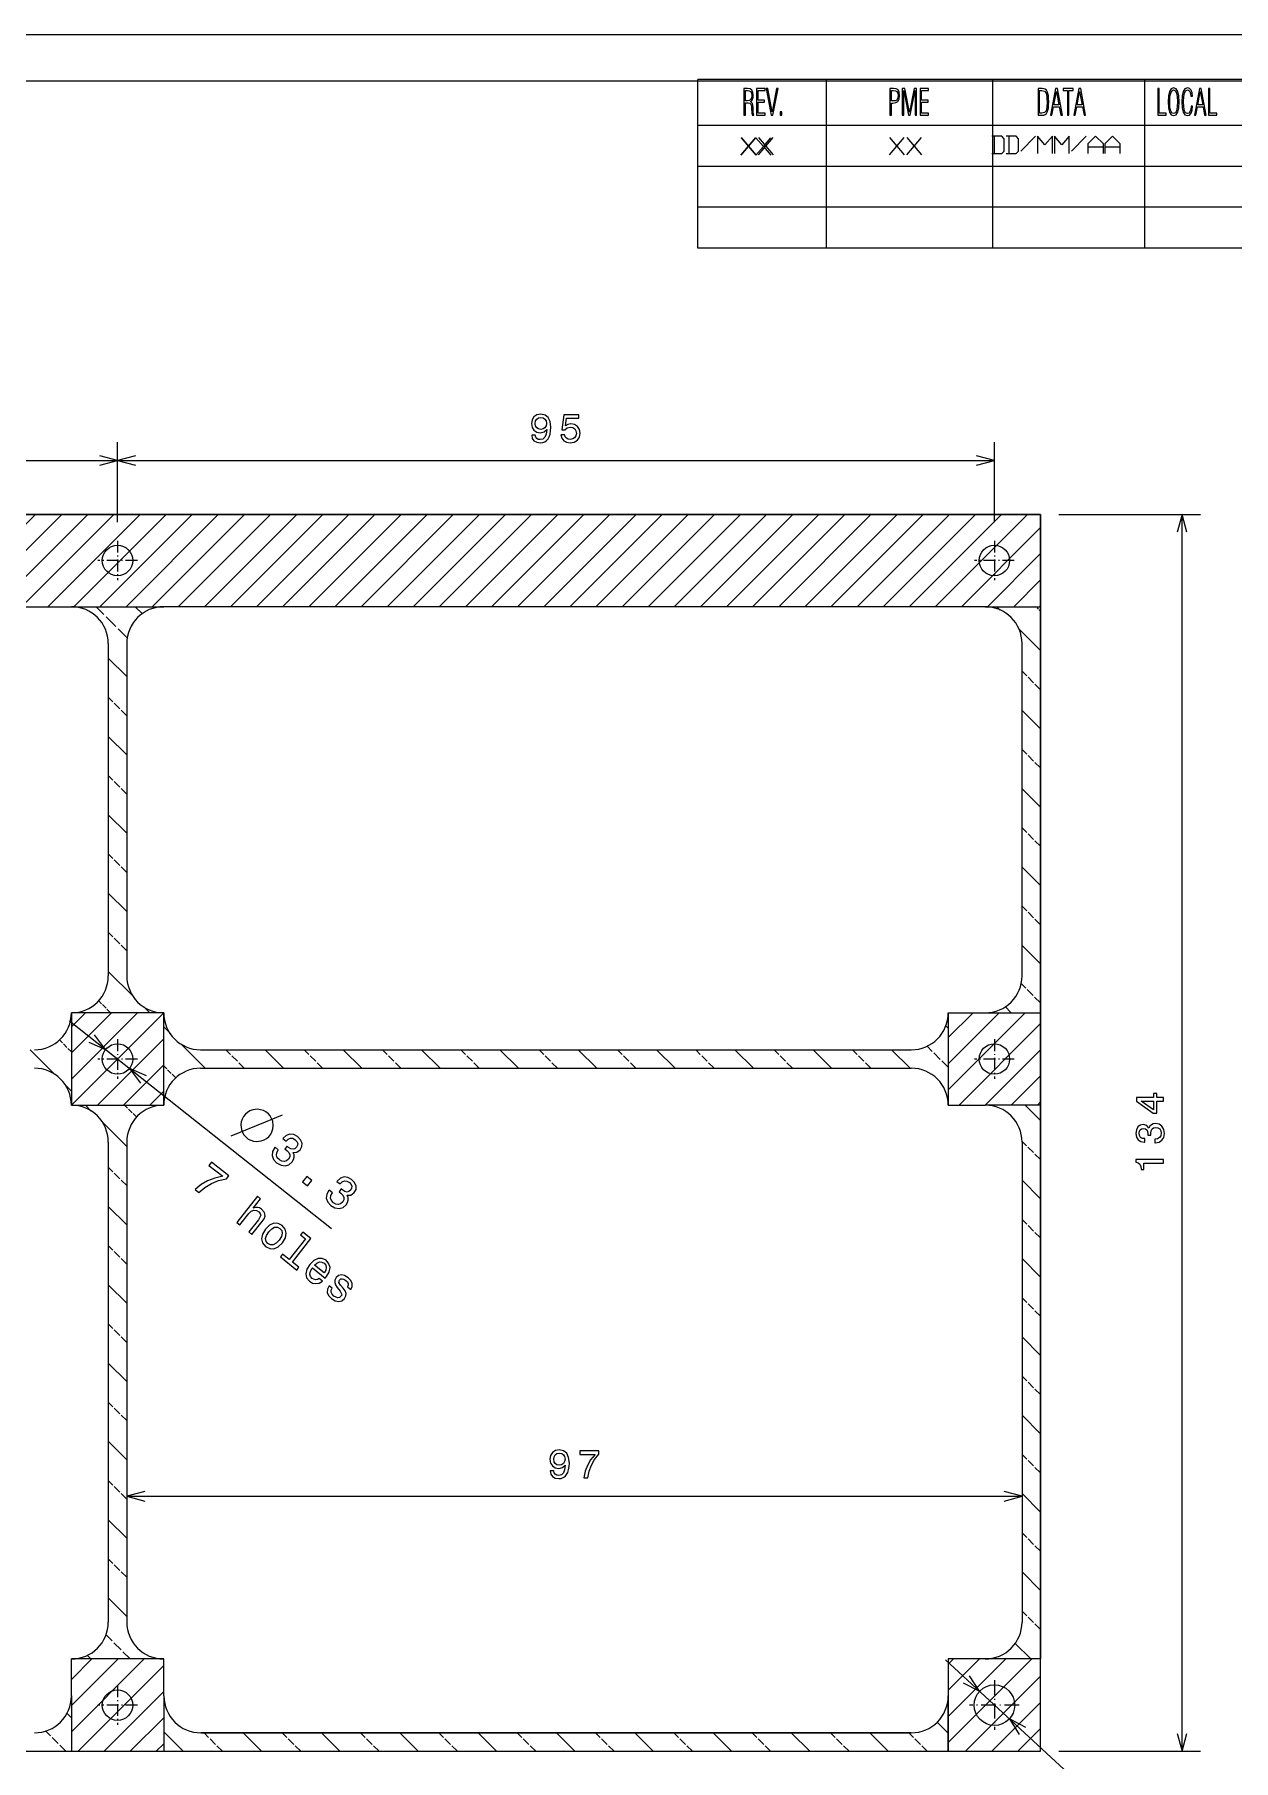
# Model space of a CAD drawing. Extents: x 5 to 415, y 5 to 292.
# Drawn here: x 160.1 to 290, y 105 to 292 of the extents above; entities that cross this region are included whole.
import ezdxf

# ---------------------------------------------------------------- set-up
doc = ezdxf.new("R2010")
doc.units = 0
doc.header["$MEASUREMENT"] = 0
doc.linetypes.add('DASHDOT', pattern=[18.5, 12, -3, 0.5, -3])
doc.linetypes.add('DASHED', pattern=[15, 12, -3])
doc.layers.get('0').update_dxf_attribs({"linetype": 'CONTINUOUS'})

msp = doc.modelspace()

# ---------------------------------------------------------------- linework, layer by layer
at = {"color": 7}
for p, q in [((20, 292), (415, 292)), ((25, 287), (410, 287)), ((410.02, 287.11), (232.02, 287.11)), ((410.02, 282.13), (232.02, 282.13)), ((410.02, 277.71), (232.02, 277.71)), ((410.02, 273.29), (232.02, 273.29)), ((410.02, 268.87), (232.02, 268.87)), ((74.14, 245.84), (169.14, 245.84)), ((169.14, 245.84), (264.14, 245.84)), ((69.14, 240.01), (269.14, 240.01)), ((269.14, 240.01), (69.14, 240.01)), ((269.14, 106.01), (269.14, 240.01)), ((284.48, 106.01), (284.48, 240.01)), ((75.14, 230.01), (164.14, 230.01)), ((263.14, 230.01), (174.14, 230.01)), ((269.14, 230.01), (269.14, 186.01)), ((168.14, 226.01), (168.14, 190.01)), ((170.14, 226.01), (170.14, 190.01)), ((267.14, 190.01), (267.14, 226.01)), ((163.93, 185.14), (192.32, 162.64)), ((178.14, 182.01), (255.14, 182.01)), ((178.14, 180.01), (255.14, 180.01)), ((269.14, 176.01), (269.14, 116.01)), ((168.14, 172.01), (168.14, 120.01)), ((170.14, 172.01), (170.14, 120.01)), ((267.14, 172.01), (267.14, 120.01)), ((170.14, 133.64), (267.14, 133.64)), ((258.85, 115.9), (287.51, 89.45)), ((178.17, 108.01), (255.14, 108.01)), ((255.14, 108.01), (178.17, 108.01)), ((79.14, 106.01), (164.14, 106.01)), ((174.14, 106.01), (259.14, 106.01)), ((174.14, 106.01), (259.14, 106.01))]:
    msp.add_line(p, q, dxfattribs=at)
at = {"color": 7, "ltscale": 0.455914}
msp.add_line((232.02, 268.87), (232.02, 287.11), dxfattribs=at)
at = {"color": 7, "ltscale": 0.124476}
for p, q in [((245.91, 287.11), (245.91, 282.13)), ((263.93, 287.11), (263.93, 282.13)), ((280.42, 287.11), (280.42, 282.13))]:
    msp.add_line(p, q, dxfattribs=at)
at = {"color": 7, "ltscale": 0.110479}
for p, q in [((245.91, 282.13), (245.91, 277.71)), ((263.93, 282.13), (263.93, 277.71)), ((280.42, 282.13), (280.42, 277.71)), ((245.91, 277.71), (245.91, 273.29)), ((263.93, 277.71), (263.93, 273.29)), ((280.42, 277.71), (280.42, 273.29)), ((245.91, 273.29), (245.91, 268.87)), ((263.93, 273.29), (263.93, 268.87)), ((280.42, 273.29), (280.42, 268.87))]:
    msp.add_line(p, q, dxfattribs=at)
at = {"color": 7, "ltscale": 0.217118}
msp.add_line((169.14, 239.16), (169.14, 247.84), dxfattribs=at)
at = {"color": 7, "ltscale": 0.217121}
for p, q in [((169.14, 239.16), (169.14, 247.84)), ((264.14, 239.16), (264.14, 247.84))]:
    msp.add_line(p, q, dxfattribs=at)
at = {"color": 7, "ltscale": 0.353553}
for p, q in [((150.26, 230.01), (160.26, 240.01)), ((153.09, 230.01), (163.09, 240.01)), ((155.92, 230.01), (165.92, 240.01)), ((158.75, 230.01), (168.75, 240.01)), ((161.58, 230.01), (171.58, 240.01)), ((164.4, 230.01), (174.4, 240.01)), ((167.23, 230.01), (177.23, 240.01)), ((170.06, 230.01), (180.06, 240.01)), ((172.89, 230.01), (182.89, 240.01)), ((175.72, 230.01), (185.72, 240.01)), ((178.55, 230.01), (188.55, 240.01)), ((181.38, 230.01), (191.38, 240.01)), ((184.2, 230.01), (194.2, 240.01)), ((187.03, 230.01), (197.03, 240.01)), ((189.86, 230.01), (199.86, 240.01)), ((192.69, 230.01), (202.69, 240.01)), ((195.52, 230.01), (205.52, 240.01)), ((201.17, 230.01), (211.17, 240.01)), ((204, 230.01), (214, 240.01)), ((206.83, 230.01), (216.83, 240.01)), ((209.66, 230.01), (219.66, 240.01)), ((212.49, 230.01), (222.49, 240.01)), ((215.32, 230.01), (225.32, 240.01)), ((218.14, 230.01), (228.14, 240.01)), ((220.97, 230.01), (230.97, 240.01)), ((223.8, 230.01), (233.8, 240.01)), ((226.63, 230.01), (236.63, 240.01)), ((229.46, 230.01), (239.46, 240.01)), ((232.29, 230.01), (242.29, 240.01)), ((235.12, 230.01), (245.12, 240.01)), ((237.94, 230.01), (247.94, 240.01)), ((240.77, 230.01), (250.77, 240.01)), ((243.6, 230.01), (253.6, 240.01)), ((246.43, 230.01), (256.43, 240.01)), ((249.26, 230.01), (259.26, 240.01)), ((252.09, 230.01), (262.09, 240.01)), ((254.91, 230.01), (264.91, 240.01)), ((257.74, 230.01), (267.74, 240.01)), ((164.14, 176.01), (174.14, 186.01))]:
    msp.add_line(p, q, dxfattribs=at)
at = {"color": 7, "ltscale": 0.353554}
msp.add_line((198.35, 230.01), (208.35, 240.01), dxfattribs=at)
at = {"color": 7, "ltscale": 0.25}
for p, q in [((269.14, 240.01), (269.14, 230.01)), ((164.14, 230.01), (174.14, 230.01)), ((164.14, 186.01), (164.14, 176.01)), ((174.14, 186.01), (164.14, 186.01)), ((174.14, 176.01), (174.14, 186.01)), ((259.14, 186.01), (259.14, 176.01)), ((269.14, 186.01), (269.14, 176.01)), ((164.14, 176.01), (174.14, 176.01)), ((174.14, 116.01), (164.14, 116.01)), ((269.14, 106.01), (269.14, 116.01)), ((269.14, 106.01), (269.14, 116.01)), ((164.14, 106.01), (174.14, 106.01)), ((259.14, 106.01), (269.14, 106.01)), ((259.14, 106.01), (269.14, 106.01))]:
    msp.add_line(p, q, dxfattribs=at)
at = {"color": 7, "ltscale": 0.383393}
for p, q in [((271.14, 240.01), (286.48, 240.01)), ((271.14, 106.01), (286.48, 106.01))]:
    msp.add_line(p, q, dxfattribs=at)
at = {"color": 7, "ltscale": 0.303122}
msp.add_line((260.57, 230.01), (269.14, 238.59), dxfattribs=at)
at = {"color": 7, "linetype": 'DASHDOT', "ltscale": 0.10725}
for p, q in [((169.14, 237.16), (169.14, 232.87)), ((264.14, 237.16), (264.14, 232.87)), ((171.29, 235.01), (167, 235.01)), ((169.14, 183.16), (169.14, 178.87)), ((264.14, 183.16), (264.14, 178.87)), ((171.29, 181.01), (167, 181.01)), ((169.14, 113.16), (169.14, 108.87)), ((171.29, 111.01), (167, 111.01))]:
    msp.add_line(p, q, dxfattribs=at)
at = {"color": 7, "ltscale": 0.203122}
msp.add_line((263.4, 230.01), (269.14, 235.76), dxfattribs=at)
at = {"color": 7, "linetype": 'DASHDOT', "ltscale": 0.107249}
for p, q in [((266.29, 235.01), (262, 235.01)), ((266.29, 181.01), (262, 181.01))]:
    msp.add_line(p, q, dxfattribs=at)
at = {"color": 7, "ltscale": 0.103123}
msp.add_line((266.23, 230.01), (269.14, 232.93), dxfattribs=at)
at = {"color": 7, "linetype": 'DASHED', "ltscale": 0.121279}
msp.add_line((170.24, 226.58), (166.81, 230.01), dxfattribs=at)
at = {"color": 7, "ltscale": 0.027368}
msp.add_line((171.83, 229.24), (171.06, 230.01), dxfattribs=at)
at = {"color": 7, "ltscale": 0.15}
for p, q in [((263.14, 230.01), (269.14, 230.01)), ((263.14, 186.01), (269.14, 186.01)), ((269.14, 176.01), (263.14, 176.01)), ((269.14, 116.01), (263.14, 116.01)), ((164.14, 112.01), (164.14, 106.01)), ((174.14, 112.01), (174.14, 106.01)), ((259.14, 112.01), (259.14, 106.01)), ((259.14, 106.01), (259.14, 112.01))]:
    msp.add_line(p, q, dxfattribs=at)
at = {"color": 7, "ltscale": 0.013113}
msp.add_line((264.77, 229.64), (264.39, 230.01), dxfattribs=at)
at = {"color": 7, "linetype": 'DASHED', "ltscale": 0.017945}
msp.add_line((269.14, 229.51), (268.64, 230.01), dxfattribs=at)
at = {"color": 7, "ltscale": 0.003123}
msp.add_line((269.06, 230.01), (269.14, 230.1), dxfattribs=at)
at = {"color": 7, "ltscale": 0.083768}
msp.add_line((269.14, 225.26), (266.78, 227.63), dxfattribs=at)
at = {"color": 7, "ltscale": 0.070711}
for p, q in [((170.14, 222.44), (168.14, 224.44)), ((269.14, 216.78), (267.14, 218.78)), ((170.14, 213.95), (168.14, 215.95)), ((269.14, 208.29), (267.14, 210.29)), ((170.14, 205.47), (168.14, 207.47)), ((269.14, 199.81), (267.14, 201.81)), ((170.14, 196.98), (168.14, 198.98)), ((269.14, 191.32), (267.14, 193.32)), ((187.12, 180.01), (185.12, 182.01)), ((195.6, 180.01), (193.6, 182.01)), ((204.09, 180.01), (202.09, 182.01)), ((212.57, 180.01), (210.57, 182.01)), ((221.06, 180.01), (219.06, 182.01)), ((229.54, 180.01), (227.54, 182.01)), ((238.03, 180.01), (236.03, 182.01)), ((246.51, 180.01), (244.51, 182.01)), ((255, 180.01), (253, 182.01)), ((269.14, 165.87), (267.14, 167.87)), ((170.14, 163.04), (168.14, 165.04)), ((269.14, 157.38), (267.14, 159.38)), ((170.14, 154.56), (168.14, 156.56)), ((269.14, 148.9), (267.14, 150.9)), ((170.14, 146.07), (168.14, 148.07)), ((269.14, 140.41), (267.14, 142.41)), ((170.14, 137.59), (168.14, 139.59)), ((269.14, 131.92), (267.14, 133.92)), ((170.14, 129.1), (168.14, 131.1)), ((269.14, 123.44), (267.14, 125.44)), ((170.14, 120.62), (168.14, 122.62)), ((184.75, 106.01), (182.75, 108.01)), ((193.23, 106.01), (191.23, 108.01)), ((201.72, 106.01), (199.72, 108.01)), ((210.2, 106.01), (208.2, 108.01)), ((218.69, 106.01), (216.69, 108.01)), ((227.17, 106.01), (225.17, 108.01)), ((235.66, 106.01), (233.66, 108.01)), ((244.14, 106.01), (242.14, 108.01)), ((252.63, 106.01), (250.63, 108.01))]:
    msp.add_line(p, q, dxfattribs=at)
at = {"color": 7, "linetype": 'DASHED', "ltscale": 0.070711}
for p, q in [((269.14, 221.02), (267.14, 223.02)), ((170.14, 218.2), (168.14, 220.2)), ((269.14, 212.54), (267.14, 214.54)), ((170.14, 209.71), (168.14, 211.71)), ((269.14, 204.05), (267.14, 206.05)), ((170.14, 201.23), (168.14, 203.23)), ((269.14, 195.56), (267.14, 197.56)), ((170.14, 192.74), (168.14, 194.74)), ((182.87, 180.01), (180.87, 182.01)), ((191.36, 180.01), (189.36, 182.01)), ((199.84, 180.01), (197.84, 182.01)), ((208.33, 180.01), (206.33, 182.01)), ((216.81, 180.01), (214.81, 182.01)), ((225.3, 180.01), (223.3, 182.01)), ((233.78, 180.01), (231.78, 182.01)), ((242.27, 180.01), (240.27, 182.01)), ((250.76, 180.01), (248.76, 182.01)), ((170.14, 167.29), (168.14, 169.29)), ((269.14, 161.62), (267.14, 163.62)), ((170.14, 158.8), (168.14, 160.8)), ((269.14, 153.14), (267.14, 155.14)), ((170.14, 150.31), (168.14, 152.31)), ((269.14, 144.65), (267.14, 146.65)), ((170.14, 141.83), (168.14, 143.83)), ((269.14, 136.17), (267.14, 138.17)), ((170.14, 133.34), (168.14, 135.34)), ((269.14, 127.68), (267.14, 129.68)), ((170.14, 124.86), (168.14, 126.86)), ((269.14, 119.2), (267.14, 121.2)), ((180.51, 106.01), (178.51, 108.01)), ((188.99, 106.01), (186.99, 108.01)), ((197.48, 106.01), (195.48, 108.01)), ((205.96, 106.01), (203.96, 108.01)), ((214.45, 106.01), (212.45, 108.01)), ((222.93, 106.01), (220.93, 108.01)), ((231.42, 106.01), (229.42, 108.01)), ((239.9, 106.01), (237.9, 108.01)), ((248.39, 106.01), (246.39, 108.01)), ((256.87, 106.01), (254.87, 108.01))]:
    msp.add_line(p, q, dxfattribs=at)
at = {"color": 7, "ltscale": 0.095948}
for p, q in [((170.86, 187.78), (168.14, 190.5)), ((170.14, 171.53), (167.43, 174.24))]:
    msp.add_line(p, q, dxfattribs=at)
at = {"color": 7, "linetype": 'DASHED', "ltscale": 0.075614}
msp.add_line((269.14, 187.08), (267.01, 189.22), dxfattribs=at)
at = {"color": 7, "linetype": 'DASHED', "ltscale": 0.046511}
for p, q in [((168.39, 186.01), (167.07, 187.33)), ((171.22, 174.7), (169.9, 176.01))]:
    msp.add_line(p, q, dxfattribs=at)
at = {"color": 7, "ltscale": 0.253553}
for p, q in [((164.14, 178.84), (171.32, 186.01)), ((166.97, 176.01), (174.14, 183.18))]:
    msp.add_line(p, q, dxfattribs=at)
at = {"color": 7, "ltscale": 0.153553}
for p, q in [((164.14, 181.67), (168.49, 186.01)), ((169.8, 176.01), (174.14, 180.36))]:
    msp.add_line(p, q, dxfattribs=at)
at = {"color": 7, "ltscale": 0.053554}
for p, q in [((164.14, 184.5), (165.66, 186.01)), ((172.63, 176.01), (174.14, 177.53))]:
    msp.add_line(p, q, dxfattribs=at)
at = {"color": 7, "ltscale": 0.022678}
for p, q in [((172.63, 186.01), (171.99, 186.65)), ((166.3, 175.37), (165.66, 176.01))]:
    msp.add_line(p, q, dxfattribs=at)
at = {"color": 7, "ltscale": 0.294796}
msp.add_line((259.14, 177.68), (267.48, 186.01), dxfattribs=at)
at = {"color": 7, "ltscale": 0.194796}
msp.add_line((259.14, 180.5), (264.65, 186.01), dxfattribs=at)
at = {"color": 7, "ltscale": 0.094796}
msp.add_line((259.14, 183.33), (261.83, 186.01), dxfattribs=at)
at = {"color": 7, "ltscale": 0.1}
for p, q in [((259.14, 186.01), (263.14, 186.01)), ((259.14, 176.01), (263.14, 176.01)), ((164.14, 112.01), (164.14, 116.01)), ((174.14, 112.01), (174.14, 116.01)), ((263.14, 116.01), (259.14, 116.01)), ((259.14, 116.01), (259.14, 112.01))]:
    msp.add_line(p, q, dxfattribs=at)
at = {"color": 7, "ltscale": 0.023501}
msp.add_line((265.97, 186.01), (265.3, 186.68), dxfattribs=at)
at = {"color": 7, "ltscale": 0.025237}
for p, q in [((174.86, 183.78), (174.14, 184.5)), ((164.14, 177.53), (163.43, 178.24))]:
    msp.add_line(p, q, dxfattribs=at)
at = {"color": 7, "ltscale": 0.009201}
msp.add_line((259.14, 184.35), (258.88, 184.61), dxfattribs=at)
at = {"color": 7, "ltscale": 0.31231}
msp.add_line((260.31, 176.01), (269.14, 184.85), dxfattribs=at)
at = {"color": 7, "ltscale": 0.093389}
for p, q in [((162.3, 179.37), (159.66, 182.01)), ((178.63, 180.01), (175.99, 182.65))]:
    msp.add_line(p, q, dxfattribs=at)
at = {"color": 7, "linetype": 'DASHED', "ltscale": 0.045888}
for p, q in [((164.14, 181.77), (162.85, 183.07)), ((175.44, 178.96), (174.14, 180.26))]:
    msp.add_line(p, q, dxfattribs=at)
at = {"color": 7, "linetype": 'DASHED', "ltscale": 0.081445}
msp.add_line((259.14, 180.11), (256.84, 182.41), dxfattribs=at)
at = {"color": 7, "ltscale": 0.21231}
msp.add_line((263.14, 176.01), (269.14, 182.02), dxfattribs=at)
at = {"color": 7, "ltscale": 0.11231}
msp.add_line((265.97, 176.01), (269.14, 179.19), dxfattribs=at)
at = {"color": 7, "linetype": 'DASHED', "ltscale": 0.000712922}
msp.add_line((263.26, 175.99), (263.24, 176.01), dxfattribs=at)
at = {"color": 7, "ltscale": 0.058757}
msp.add_line((269.14, 174.35), (267.48, 176.01), dxfattribs=at)
at = {"color": 7, "ltscale": 0.012311}
msp.add_line((268.8, 176.01), (269.14, 176.36), dxfattribs=at)
at = {"color": 7, "linetype": 'DASHED', "ltscale": 0.071184}
msp.add_line((269.14, 170.11), (267.13, 172.12), dxfattribs=at)
at = {"color": 7, "linetype": 'DASHED', "ltscale": 0.092389}
msp.add_line((170.51, 116.01), (167.89, 118.63), dxfattribs=at)
at = {"color": 7, "ltscale": 0.27868}
msp.add_line((164.14, 108.13), (172.03, 116.01), dxfattribs=at)
at = {"color": 7, "ltscale": 0.17868}
msp.add_line((164.14, 110.96), (169.2, 116.01), dxfattribs=at)
at = {"color": 7, "ltscale": 0.07868}
msp.add_line((164.14, 113.79), (166.37, 116.01), dxfattribs=at)
at = {"color": 7, "ltscale": 0.014329}
msp.add_line((166.26, 116.01), (165.86, 116.42), dxfattribs=at)
at = {"color": 7, "ltscale": 0.319922}
msp.add_line((259.14, 106.96), (268.19, 116.01), dxfattribs=at)
at = {"color": 7, "ltscale": 0.219922}
msp.add_line((259.14, 109.79), (265.37, 116.01), dxfattribs=at)
at = {"color": 7, "ltscale": 0.119923}
msp.add_line((259.14, 112.62), (262.54, 116.01), dxfattribs=at)
at = {"color": 7, "ltscale": 0.019923}
msp.add_line((259.14, 115.45), (259.71, 116.01), dxfattribs=at)
at = {"color": 7, "linetype": 'DASHED', "ltscale": 0.002708}
msp.add_line((263.84, 116.01), (263.77, 116.09), dxfattribs=at)
at = {"color": 7, "ltscale": 0.059755}
msp.add_line((268.09, 116.01), (266.4, 117.7), dxfattribs=at)
at = {"color": 7, "ltscale": 0.328427}
msp.add_line((164.86, 106.01), (174.14, 115.3), dxfattribs=at)
at = {"color": 7, "ltscale": 0.287184}
msp.add_line((261.02, 106.01), (269.14, 114.14), dxfattribs=at)
at = {"color": 7, "ltscale": 0.228427}
msp.add_line((167.68, 106.01), (174.14, 112.47), dxfattribs=at)
at = {"color": 7, "linetype": 'DASHDOT', "ltscale": 0.13475}
for p, q in [((264.14, 113.71), (264.14, 108.32)), ((266.84, 111.01), (261.45, 111.01))]:
    msp.add_line(p, q, dxfattribs=at)
at = {"color": 7, "ltscale": 0.150002}
msp.add_line((174.17, 112.01), (174.14, 106.01), dxfattribs=at)
at = {"color": 7, "ltscale": 0.187184}
msp.add_line((263.85, 106.01), (269.14, 111.31), dxfattribs=at)
at = {"color": 7, "ltscale": 0.017575}
msp.add_line((164.14, 109.65), (163.65, 110.14), dxfattribs=at)
at = {"color": 7, "ltscale": 0.128427}
msp.add_line((170.51, 106.01), (174.14, 109.65), dxfattribs=at)
at = {"color": 7, "ltscale": 0.042393}
msp.add_line((259.14, 107.98), (257.95, 109.18), dxfattribs=at)
at = {"color": 7, "ltscale": 0.087184}
msp.add_line((266.68, 106.01), (269.14, 108.48), dxfattribs=at)
at = {"color": 7, "linetype": 'DASHED', "ltscale": 0.077883}
msp.add_line((163.53, 106.01), (161.33, 108.22), dxfattribs=at)
at = {"color": 7, "ltscale": 0.028427}
msp.add_line((173.34, 106.01), (174.14, 106.82), dxfattribs=at)
at = {"color": 7, "ltscale": 0.074535}
msp.add_line((176.26, 106.01), (174.15, 108.12), dxfattribs=at)
at = {"color": 7}
for points in [[(237, 283.27), (237.16, 283.27), (237.16, 284.61), (237.48, 284.61), (237.65, 284.57), (237.76, 284.47), (237.81, 284.27), (237.83, 283.99), (237.85, 283.52), (237.9, 283.27), (238.09, 283.27), (238.03, 283.4), (238.01, 283.59), (237.99, 284.09), (237.97, 284.33), (237.92, 284.51), (237.84, 284.64), (237.72, 284.73), (237.85, 284.83), (237.95, 284.98), (238, 285.18), (238.02, 285.43), (237.98, 285.75), (237.87, 285.97), (237.67, 286.11), (237.39, 286.15), (237, 286.15)], [(238.38, 283.27), (239.3, 283.27), (239.3, 283.49), (238.54, 283.49), (238.54, 284.66), (239.23, 284.66), (239.23, 284.88), (238.54, 284.88), (238.54, 285.92), (239.3, 285.92), (239.3, 286.15), (238.38, 286.15)], [(239.96, 283.27), (240.15, 283.27), (240.7, 286.15), (240.53, 286.15), (240.06, 283.62), (239.6, 286.15), (239.43, 286.15)], [(252.82, 283.27), (252.99, 283.27), (252.99, 284.58), (253.13, 284.58), (253.46, 284.62), (253.69, 284.75), (253.82, 285), (253.87, 285.39), (253.83, 285.74), (253.71, 285.99), (253.5, 286.12), (253.21, 286.15), (252.82, 286.15)], [(254.16, 283.27), (254.33, 283.27), (254.33, 285.94), (254.85, 283.27), (255.03, 283.27), (255.56, 285.94), (255.56, 283.27), (255.72, 283.27), (255.72, 286.15), (255.44, 286.15), (254.94, 283.6), (254.45, 286.15), (254.16, 286.15)], [(256.1, 283.27), (257.02, 283.27), (257.02, 283.49), (256.26, 283.49), (256.26, 284.66), (256.95, 284.66), (256.95, 284.88), (256.26, 284.88), (256.26, 285.92), (257.02, 285.92), (257.02, 286.15), (256.1, 286.15)], [(268.88, 283.27), (269.3, 283.27), (269.48, 283.28), (269.64, 283.35), (269.77, 283.45), (269.87, 283.6), (269.94, 283.79), (269.99, 284.04), (270.02, 284.35), (270.03, 284.71), (270.02, 285.07), (269.99, 285.37), (269.94, 285.62), (269.87, 285.82), (269.77, 285.97), (269.64, 286.07), (269.48, 286.13), (269.3, 286.15), (268.88, 286.15)], [(270.23, 283.27), (270.38, 283.27), (270.56, 284.17), (271.17, 284.17), (271.34, 283.27), (271.51, 283.27), (270.97, 286.15), (270.77, 286.15)], [(272.05, 283.27), (272.22, 283.27), (272.22, 285.92), (272.68, 285.92), (272.68, 286.15), (271.58, 286.15), (271.58, 285.92), (272.05, 285.92)], [(272.75, 283.27), (272.91, 283.27), (273.08, 284.17), (273.69, 284.17), (273.86, 283.27), (274.03, 283.27), (273.49, 286.15), (273.29, 286.15)], [(281.85, 283.27), (282.76, 283.27), (282.76, 283.48), (282.01, 283.48), (282.01, 286.15), (281.85, 286.15)], [(282.96, 284.71), (283, 284.05), (283.1, 283.58), (283.29, 283.3), (283.56, 283.21), (283.83, 283.3), (284.01, 283.58), (284.12, 284.05), (284.15, 284.71), (284.12, 285.37), (284.01, 285.83), (283.83, 286.11), (283.56, 286.21), (283.29, 286.11), (283.1, 285.83), (283, 285.37)], [(285.62, 284.23), (285.45, 284.23), (285.41, 283.89), (285.32, 283.64), (285.2, 283.48), (285.05, 283.43), (284.86, 283.51), (284.73, 283.75), (284.65, 284.15), (284.63, 284.71), (284.65, 285.27), (284.73, 285.66), (284.86, 285.9), (285.05, 285.99), (285.2, 285.94), (285.32, 285.81), (285.4, 285.6), (285.43, 285.31), (285.61, 285.31), (285.56, 285.69), (285.45, 285.97), (285.27, 286.14), (285.05, 286.21), (284.78, 286.11), (284.59, 285.83), (284.49, 285.37), (284.45, 284.71), (284.49, 284.05), (284.59, 283.58), (284.78, 283.3), (285.05, 283.21), (285.28, 283.27), (285.45, 283.47), (285.56, 283.79)], [(285.81, 283.27), (285.97, 283.27), (286.14, 284.17), (286.75, 284.17), (286.92, 283.27), (287.09, 283.27), (286.56, 286.15), (286.36, 286.15)], [(287.33, 283.27), (288.24, 283.27), (288.24, 283.48), (287.49, 283.48), (287.49, 286.15), (287.33, 286.15)], [(237.16, 284.82), (237.16, 285.94), (237.38, 285.94), (237.59, 285.9), (237.74, 285.81), (237.82, 285.65), (237.85, 285.4), (237.82, 285.12), (237.72, 284.94), (237.56, 284.85), (237.34, 284.82)], [(252.99, 284.8), (252.99, 285.94), (253.19, 285.94), (253.42, 285.91), (253.58, 285.83), (253.67, 285.66), (253.7, 285.37), (253.66, 285.08), (253.56, 284.9), (253.4, 284.81), (253.24, 284.8)], [(269.04, 283.48), (269.04, 285.94), (269.28, 285.94), (269.57, 285.87), (269.74, 285.66), (269.83, 285.28), (269.84, 285.02), (269.85, 284.71), (269.83, 284.13), (269.74, 283.75), (269.57, 283.55), (269.28, 283.48)], [(270.59, 284.39), (270.86, 285.83), (271.13, 284.39)], [(273.11, 284.39), (273.38, 285.83), (273.65, 284.39)], [(283.14, 284.71), (283.16, 285.27), (283.24, 285.66), (283.37, 285.9), (283.56, 285.99), (283.75, 285.9), (283.88, 285.66), (283.95, 285.27), (283.98, 284.71), (283.95, 284.15), (283.88, 283.75), (283.75, 283.51), (283.56, 283.43), (283.37, 283.51), (283.24, 283.75), (283.16, 284.15)], [(286.17, 284.39), (286.45, 285.83), (286.72, 284.39)], [(240.94, 283.27), (241.12, 283.27), (241.12, 283.61), (240.94, 283.61)], [(214.01, 248.59), (214.07, 248.25), (214.26, 247.98), (214.55, 247.82), (214.94, 247.76), (215.2, 247.79), (215.42, 247.86), (215.62, 248), (215.78, 248.19), (215.91, 248.43), (216.01, 248.72), (216.06, 249.06), (216.09, 249.45), (216.01, 250.06), (215.8, 250.5), (215.46, 250.77), (215, 250.86), (214.58, 250.79), (214.26, 250.58), (214.05, 250.26), (213.98, 249.86), (214.05, 249.44), (214.25, 249.13), (214.56, 248.93), (214.94, 248.86), (215.35, 248.95), (215.65, 249.2), (215.58, 248.72), (215.45, 248.37), (215.23, 248.17), (214.94, 248.11), (214.72, 248.14), (214.56, 248.23), (214.45, 248.38), (214.4, 248.59)], [(217.17, 248.63), (217.27, 248.27), (217.48, 247.99), (217.79, 247.82), (218.19, 247.76), (218.63, 247.83), (218.97, 248.05), (219.18, 248.38), (219.27, 248.82), (219.19, 249.22), (218.99, 249.53), (218.66, 249.74), (218.24, 249.81), (217.92, 249.76), (217.67, 249.62), (217.79, 250.42), (219.1, 250.42), (219.1, 250.78), (217.5, 250.78), (217.26, 249.19), (217.61, 249.19), (217.86, 249.39), (218.18, 249.46), (218.45, 249.42), (218.67, 249.28), (218.8, 249.07), (218.85, 248.79), (218.8, 248.52), (218.66, 248.31), (218.45, 248.18), (218.18, 248.13), (217.95, 248.16), (217.77, 248.26), (217.64, 248.41), (217.58, 248.63)], [(214.4, 249.86), (214.44, 250.13), (214.56, 250.34), (214.75, 250.48), (215, 250.52), (215.26, 250.48), (215.45, 250.34), (215.57, 250.13), (215.62, 249.87), (215.57, 249.59), (215.45, 249.39), (215.25, 249.27), (214.99, 249.22), (214.75, 249.27), (214.56, 249.39), (214.44, 249.59)], [(282.48, 176.45), (282.48, 176.84), (281.74, 176.84), (281.74, 177.27), (281.39, 177.27), (281.39, 176.84), (279.55, 176.84), (279.55, 176.45), (281.36, 175.13), (281.74, 175.13), (281.74, 176.45)], [(281.39, 175.5), (280.05, 176.45), (281.39, 176.45)], [(185.48, 175.08), (185.21, 175.3), (184.94, 175.43), (184.64, 175.52), (184.3, 175.57), (183.81, 175.51), (183.49, 175.39), (183.22, 175.23), (182.99, 175.04), (182.78, 174.77), (182.64, 174.5), (182.55, 174.2), (182.51, 173.86), (182.56, 173.37), (182.68, 173.05), (182.84, 172.78), (183.03, 172.56), (183.31, 172.34), (183.57, 172.2), (183.87, 172.11), (184.21, 172.07), (184.7, 172.13), (185.02, 172.25), (185.29, 172.4), (185.52, 172.59), (185.74, 172.87), (185.87, 173.13), (185.96, 173.43), (186.01, 173.77), (185.95, 174.26), (185.83, 174.58), (185.67, 174.85)], [(281.54, 171.92), (281.57, 171.92), (281.98, 171.99), (282.29, 172.2), (282.49, 172.52), (282.57, 172.94), (282.49, 173.39), (282.3, 173.73), (282, 173.94), (281.61, 174.02), (281.36, 173.99), (281.15, 173.89), (280.99, 173.74), (280.87, 173.53), (280.64, 173.81), (280.27, 173.91), (279.93, 173.84), (279.68, 173.66), (279.52, 173.35), (279.46, 172.94), (279.53, 172.55), (279.72, 172.25), (280.02, 172.06), (280.42, 171.99), (280.45, 171.99), (280.45, 172.38), (280.18, 172.41), (279.98, 172.52), (279.86, 172.71), (279.81, 172.96), (279.85, 173.19), (279.94, 173.35), (280.09, 173.45), (280.28, 173.49), (280.5, 173.45), (280.64, 173.35), (280.73, 173.16), (280.75, 172.92), (280.75, 172.75), (281.09, 172.75), (281.08, 172.96), (281.12, 173.23), (281.22, 173.44), (281.39, 173.56), (281.61, 173.6), (281.86, 173.55), (282.05, 173.43), (282.17, 173.23), (282.2, 172.97), (282.16, 172.69), (282.03, 172.49), (281.82, 172.37), (281.54, 172.32)], [(186.2, 171.45), (186.18, 171.42), (185.94, 170.99), (185.9, 170.56), (186.05, 170.14), (186.38, 169.77), (186.85, 169.51), (187.29, 169.44), (187.71, 169.56), (188.06, 169.86), (188.22, 170.12), (188.28, 170.38), (188.26, 170.64), (188.15, 170.89), (188.58, 170.9), (188.94, 171.17), (189.12, 171.53), (189.14, 171.89), (188.98, 172.26), (188.64, 172.61), (188.23, 172.83), (187.82, 172.87), (187.42, 172.74), (187.07, 172.42), (187.05, 172.39), (187.4, 172.11), (187.63, 172.34), (187.88, 172.44), (188.14, 172.42), (188.4, 172.27), (188.58, 172.08), (188.66, 171.87), (188.65, 171.67), (188.54, 171.46), (188.35, 171.29), (188.15, 171.24), (187.92, 171.29), (187.68, 171.44), (187.53, 171.57), (187.28, 171.26), (187.48, 171.11), (187.7, 170.88), (187.81, 170.64), (187.8, 170.4), (187.68, 170.16), (187.46, 169.97), (187.21, 169.89), (186.94, 169.93), (186.67, 170.08), (186.45, 170.32), (186.37, 170.58), (186.4, 170.86), (186.56, 171.16)], [(177.56, 166.87), (177.96, 166.55), (178.6, 167.1), (179.32, 167.53), (180.09, 167.84), (180.93, 168.03), (181.19, 168.36), (179.31, 169.85), (179.02, 169.49), (180.53, 168.3), (179.67, 168.11), (178.9, 167.81), (178.2, 167.4)], [(282.48, 169.73), (282.48, 170.13), (279.46, 170.13), (279.46, 169.83), (279.72, 169.75), (279.9, 169.6), (280, 169.36), (280.04, 169.03), (280.35, 169.03), (280.35, 169.73)], [(189.17, 167.69), (189.71, 167.26), (190.18, 167.85), (189.64, 168.28)], [(192.06, 166.8), (192.03, 166.78), (191.8, 166.35), (191.76, 165.92), (191.91, 165.5), (192.24, 165.13), (192.7, 164.87), (193.15, 164.8), (193.57, 164.92), (193.92, 165.22), (194.07, 165.48), (194.14, 165.73), (194.11, 165.99), (194.01, 166.25), (194.43, 166.26), (194.79, 166.53), (194.98, 166.88), (194.99, 167.25), (194.83, 167.62), (194.49, 167.97), (194.09, 168.19), (193.68, 168.23), (193.28, 168.09), (192.93, 167.77), (192.91, 167.75), (193.26, 167.47), (193.49, 167.69), (193.74, 167.8), (193.99, 167.77), (194.26, 167.63), (194.44, 167.43), (194.52, 167.23), (194.5, 167.03), (194.4, 166.82), (194.21, 166.65), (194.01, 166.6), (193.78, 166.65), (193.54, 166.8), (193.38, 166.93), (193.14, 166.62), (193.34, 166.47), (193.56, 166.24), (193.67, 166), (193.66, 165.75), (193.54, 165.52), (193.31, 165.33), (193.06, 165.25), (192.8, 165.28), (192.53, 165.44), (192.31, 165.68), (192.22, 165.94), (192.26, 166.22), (192.42, 166.52)], [(182.05, 163.31), (182.39, 163.03), (183.37, 164.26), (183.62, 164.51), (183.9, 164.63), (184.18, 164.61), (184.45, 164.47), (184.61, 164.28), (184.65, 164.08), (184.57, 163.86), (184.4, 163.6), (183.35, 162.28), (183.7, 162), (184.8, 163.4), (185.01, 163.69), (185.12, 163.98), (185.06, 164.38), (184.75, 164.74), (184.53, 164.87), (184.3, 164.93), (184.07, 164.93), (183.83, 164.85), (184.64, 165.87), (184.3, 166.15)], [(185.16, 162.56), (184.84, 162.03), (184.74, 161.53), (184.86, 161.08), (185.18, 160.7), (185.63, 160.47), (186.09, 160.46), (186.55, 160.67), (187, 161.1), (187.32, 161.64), (187.42, 162.14), (187.31, 162.59), (186.99, 162.97), (186.54, 163.2), (186.07, 163.21), (185.61, 163)], [(185.52, 162.29), (185.84, 162.61), (186.15, 162.78), (186.46, 162.8), (186.74, 162.66), (186.94, 162.42), (186.99, 162.13), (186.89, 161.78), (186.65, 161.39), (186.33, 161.06), (186.01, 160.89), (185.71, 160.87), (185.43, 161.01), (185.23, 161.25), (185.18, 161.55), (185.27, 161.9)], [(189.51, 161.53), (187.73, 159.28), (187.01, 159.85), (186.78, 159.56), (188.56, 158.15), (188.79, 158.44), (188.08, 159.01), (190.09, 161.55), (189.2, 162.26), (188.97, 161.97)], [(190.25, 158.37), (191.64, 157.27), (191.77, 157.43), (192.07, 157.93), (192.17, 158.41), (192.05, 158.83), (191.74, 159.2), (191.32, 159.41), (190.87, 159.4), (190.41, 159.19), (189.97, 158.76), (189.64, 158.23), (189.54, 157.73), (189.63, 157.29), (189.93, 156.94), (190.28, 156.74), (190.64, 156.68), (190.99, 156.74), (191.33, 156.94), (190.98, 157.22), (190.79, 157.12), (190.59, 157.08), (190.22, 157.22), (190.03, 157.44), (189.97, 157.71), (190.04, 158.02), (190.24, 158.36)], [(190.48, 158.66), (190.74, 158.9), (191.01, 159.02), (191.27, 159.01), (191.51, 158.89), (191.69, 158.68), (191.75, 158.43), (191.69, 158.15), (191.51, 157.85)], [(193.58, 156.18), (193.31, 156.52), (193.13, 156.81), (193.2, 157.06), (193.32, 157.18), (193.48, 157.2), (193.66, 157.16), (193.88, 157.03), (194.04, 156.86), (194.13, 156.67), (194.14, 156.49), (194.07, 156.31), (194.41, 156.04), (194.42, 156.05), (194.56, 156.36), (194.56, 156.69), (194.41, 157.01), (194.11, 157.32), (193.74, 157.54), (193.39, 157.61), (193.08, 157.54), (192.84, 157.33), (192.69, 157.06), (192.67, 156.81), (192.75, 156.55), (192.95, 156.25), (193.27, 155.85), (193.42, 155.56), (193.43, 155.44), (193.35, 155.3), (193.2, 155.18), (193.02, 155.14), (192.81, 155.2), (192.59, 155.33), (192.39, 155.53), (192.3, 155.74), (192.3, 155.96), (192.4, 156.18), (192.06, 156.44), (191.87, 156.08), (191.85, 155.73), (192, 155.39), (192.31, 155.05), (192.72, 154.81), (193.1, 154.73), (193.45, 154.82), (193.73, 155.06), (193.89, 155.35), (193.9, 155.61), (193.79, 155.88)], [(216.01, 136.38), (216.07, 136.04), (216.26, 135.77), (216.55, 135.61), (216.94, 135.55), (217.2, 135.58), (217.42, 135.66), (217.62, 135.79), (217.78, 135.98), (217.91, 136.22), (218.01, 136.51), (218.06, 136.85), (218.09, 137.24), (218.01, 137.85), (217.8, 138.29), (217.46, 138.56), (217, 138.66), (216.58, 138.58), (216.26, 138.37), (216.05, 138.05), (215.98, 137.65), (216.05, 137.24), (216.25, 136.92), (216.56, 136.72), (216.94, 136.66), (217.35, 136.74), (217.65, 136.99), (217.58, 136.51), (217.45, 136.17), (217.23, 135.96), (216.94, 135.9), (216.72, 135.93), (216.56, 136.03), (216.45, 136.18), (216.4, 136.38)], [(219.65, 135.64), (220.08, 135.64), (220.22, 136.35), (220.48, 137.02), (220.83, 137.63), (221.29, 138.21), (221.29, 138.57), (219.23, 138.57), (219.23, 138.18), (220.88, 138.18), (220.4, 137.59), (220.04, 136.98), (219.79, 136.34)], [(216.4, 137.65), (216.44, 137.92), (216.56, 138.13), (216.75, 138.27), (217, 138.32), (217.26, 138.27), (217.45, 138.13), (217.57, 137.93), (217.62, 137.66), (217.57, 137.39), (217.45, 137.18), (217.25, 137.06), (216.99, 137.02), (216.75, 137.06), (216.56, 137.18), (216.44, 137.38)]]:
    msp.add_lwpolyline(points, close=True, dxfattribs=at)
for points in [[(236.71, 278.97), (237.51, 279.9), (238.31, 280.84)], [(236.71, 280.84), (237.51, 279.9), (238.31, 278.97)], [(236.71, 278.92), (237.51, 279.86), (238.31, 280.79)], [(236.71, 280.79), (237.51, 279.86), (238.31, 278.92)], [(238.31, 278.92), (239.11, 279.86), (239.91, 280.79)], [(238.31, 280.79), (239.11, 279.86), (239.91, 278.92)], [(238.58, 278.97), (239.38, 279.9), (240.18, 280.84)], [(238.58, 280.84), (239.38, 279.9), (240.18, 278.97)], [(252.77, 278.97), (253.57, 279.9), (254.37, 280.84)], [(252.77, 280.84), (253.57, 279.9), (254.37, 278.97)], [(254.64, 278.97), (255.44, 279.9), (256.24, 280.84)], [(254.64, 280.84), (255.44, 279.9), (256.24, 278.97)], [(263.86, 279.11), (264.93, 279.11), (265.19, 279.38), (265.19, 280.71), (264.93, 280.98), (263.86, 280.98)], [(264.13, 280.98), (264.13, 280.05), (264.13, 279.11)], [(265.42, 279.11), (266.49, 279.11), (266.76, 279.38), (266.76, 280.71), (266.49, 280.98), (265.42, 280.98)], [(265.69, 280.98), (265.69, 280.05), (265.69, 279.11)], [(266.99, 279.38), (268.59, 280.98)], [(270.42, 279.11), (270.42, 280.05), (270.42, 280.98), (269.62, 280.05), (268.82, 280.98), (268.82, 280.05), (268.82, 279.11)], [(272.25, 279.11), (272.25, 280.05), (272.25, 280.98), (271.45, 280.05), (270.65, 280.98), (270.65, 280.05), (270.65, 279.11)], [(272.48, 279.38), (274.08, 280.98)], [(274.31, 279.11), (274.31, 280.18), (275.11, 280.98), (275.91, 280.18), (275.91, 279.11)], [(276.14, 279.11), (276.14, 280.18), (276.94, 280.98), (277.74, 280.18), (277.74, 279.11)], [(275.91, 279.78), (274.31, 279.78)], [(277.74, 279.78), (276.14, 279.78)], [(167.21, 245.33), (169.14, 245.84), (169.14, 245.84), (167.21, 246.36)], [(171.08, 246.36), (169.14, 245.84), (169.14, 245.84), (171.08, 245.33)], [(262.21, 245.33), (264.14, 245.84), (264.14, 245.84), (262.21, 246.36)], [(285, 238.08), (284.48, 240.01), (284.48, 240.01), (283.96, 238.08)], [(166.02, 182.83), (167.85, 182.04), (167.85, 182.04), (166.66, 183.64)], [(172.27, 179.19), (170.44, 179.99), (170.44, 179.99), (171.63, 178.38)], [(181.44, 172.7), (185.17, 174.21), (187.03, 174.97)], [(172.08, 134.15), (170.14, 133.64), (170.14, 133.64), (172.08, 133.12)], [(265.21, 133.12), (267.14, 133.64), (267.14, 133.64), (265.21, 134.15)], [(260.76, 113.44), (262.53, 112.51), (262.53, 112.51), (261.46, 114.2)], [(267.53, 108.59), (265.76, 109.52), (265.76, 109.52), (266.83, 107.83)], [(283.96, 107.95), (284.48, 106.01), (284.48, 106.01), (285, 107.95)]]:
    msp.add_lwpolyline(points, dxfattribs=at)
for centre, radius in [((169.14, 235.01), 1.65), ((264.14, 235.01), 1.65), ((169.14, 181.01), 1.65), ((264.14, 181.01), 1.65), ((169.14, 111.01), 1.65), ((264.14, 111.01), 2.2)]:
    msp.add_circle(centre, radius, dxfattribs=at)
for centre, start, end in [((164.14, 226.01), 0, 90), ((174.14, 226.01), 90, 180), ((263.14, 226.01), 360, 450), ((164.14, 190.01), 270, 360), ((174.14, 190.01), 180, 270), ((263.14, 190.01), 270, 360), ((160.14, 186.01), 270, 360), ((178.14, 186.01), 180, 270), ((255.14, 186.01), 270, 360), ((160.14, 176.01), 0, 90), ((178.14, 176.01), 90, 180), ((255.14, 176.01), 0, 90), ((164.14, 172.01), 0, 90), ((174.14, 172.01), 90, 180), ((263.14, 172.01), 360, 450), ((164.14, 120.01), 270, 360), ((174.14, 120.01), 180, 270), ((263.14, 120.01), 270, 360), ((160.14, 112.01), 270, 360), ((178.17, 112.01), 180, 270), ((178.17, 112.01), 180, 270), ((255.14, 112.01), 270, 360), ((255.14, 112.01), 270, 360)]:
    msp.add_arc(centre, 4, start, end, dxfattribs=at)

doc.saveas('drawing.dxf')
